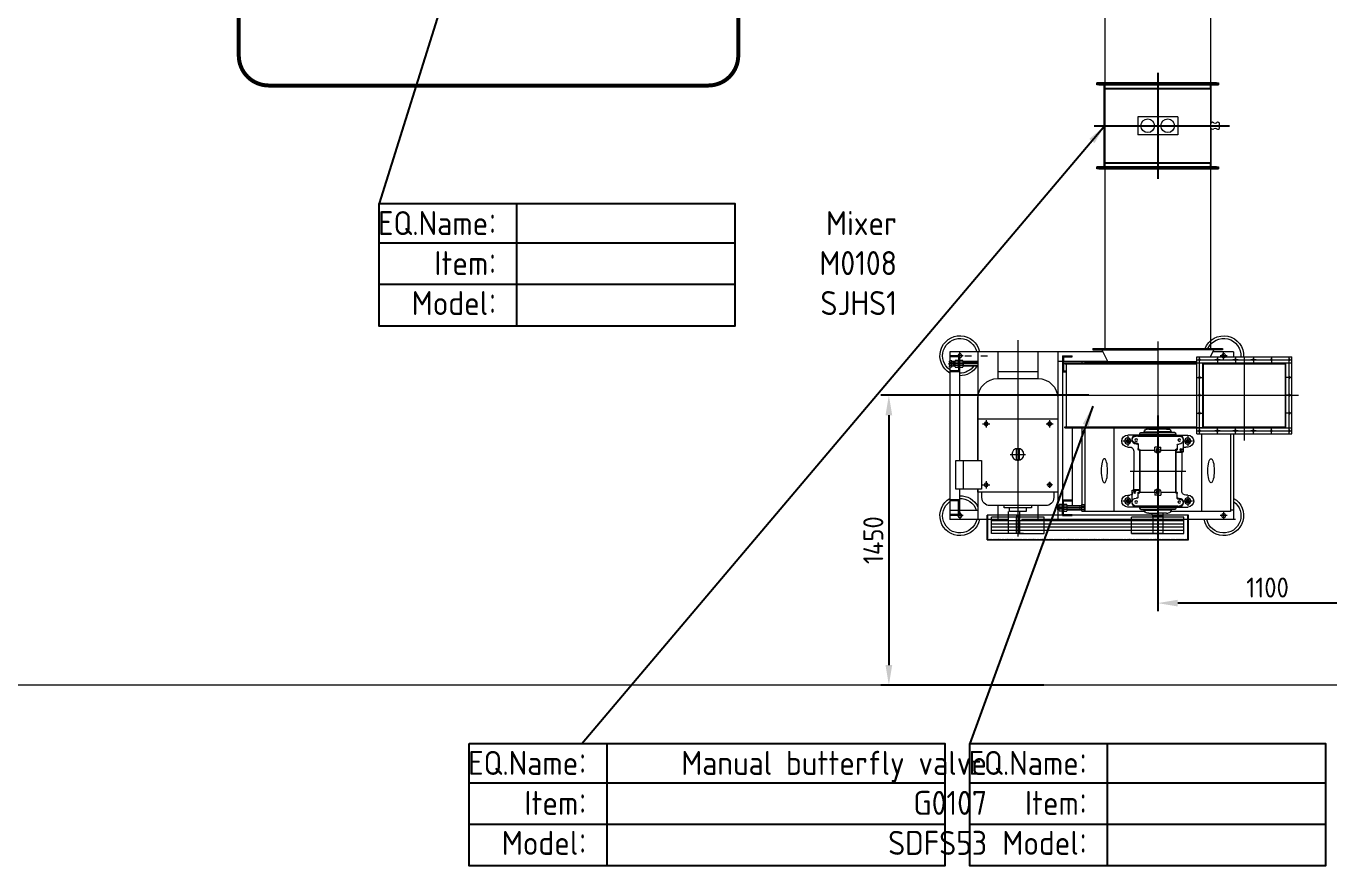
# Model space of a CAD drawing. Extents: x -681219 to -550379, y -242630 to -158199.
# Drawn here: x -569733 to -563211, y -227822 to -223619 of the extents above; entities that cross this region are included whole.
import ezdxf
from ezdxf.lldxf.tags import DXFTag

# ---------------------------------------------------------------- set-up
doc = ezdxf.new("R2010")
doc.units = 0
doc.header["$LTSCALE"] = 1000
doc.linetypes.add('DASHED2', pattern=[9.525, 6.35, -3.175])
doc.layers.get('0').update_dxf_attribs({"linetype": 'CONTINUOUS'})
doc.layers.get('Defpoints').update_dxf_attribs({"linetype": 'CONTINUOUS'})
for name, color, linetype, lineweight in [('AP', 142, 'CONTINUOUS', 0), ('DIM', 7, 'CONTINUOUS', 18), ('famsun', 7, 'CONTINUOUS', 0), ('PL', 40, 'CONTINUOUS', 0), ('轴网_轴线', 1, 'CENTER2', 0)]:
    doc.layers.add(name, color=color, linetype=linetype, lineweight=lineweight)
for name, color, linetype in [('center', 253, 'CENTER2'), ('interface', 251, 'DASHED2'), ('NEW1', 2, 'CONTINUOUS'), ('TEXT', 7, 'CONTINUOUS')]:
    doc.layers.add(name, color=color, linetype=linetype)
doc.styles.add('ISOCP', font='isocp.shx', dxfattribs={"bigfont": 'gbcbig.shx'})
tags = doc.linetypes.add('CENTER2', pattern=[28.575, 19.05, -3.175, 3.175, -3.175]).pattern_tags.tags
tags[10:11] = [DXFTag(74, 4), DXFTag(75, 0), DXFTag(340, '0'), DXFTag(46, 0.0), DXFTag(50, 0.0), DXFTag(44, 0.0), DXFTag(45, 0.0)]
tags[8:9] = [DXFTag(74, 4), DXFTag(75, 0), DXFTag(340, '0'), DXFTag(46, 0.0), DXFTag(50, 0.0), DXFTag(44, 0.0), DXFTag(45, 0.0)]
tags[6:7] = [DXFTag(74, 4), DXFTag(75, 0), DXFTag(340, '0'), DXFTag(46, 0.0), DXFTag(50, 0.0), DXFTag(44, 0.0), DXFTag(45, 0.0)]
tags[4:5] = [DXFTag(74, 4), DXFTag(75, 0), DXFTag(340, '0'), DXFTag(46, 0.0), DXFTag(50, 0.0), DXFTag(44, 0.0), DXFTag(45, 0.0)]
doc.dimstyles.new('STD2', dxfattribs={"dimscale": 40, "dimtxt": 2.5, "dimasz": 2.5, "dimexe": 1, "dimexo": 0.7, "dimgap": 0.7, "dimtad": 1, "dimdec": 0, "dimdsep": 46, "dimtxsty": 'ISOCP', "dimcen": 2.5, "dimadec": 1, "dimazin": 2, "dimtfac": 1, "dimtdec": 0, "dimtmove": 0, "dimatfit": 3, "dimfxl": 0, "dimarcsym": 0})

# ---------------------------------------------------------------- blocks, each defined once
blk = doc.blocks.new('轴网8FA15DC97FB90233')
at = {"layer": '轴网_轴线'}
blk.add_line((-1200, 0), (44200, 0), dxfattribs=at)
blk = doc.blocks.new('5-48-6.3C-37KW-V')
at = {"color": 8, "linetype": 'CENTER2'}
for p, q in [((0, 268.9), (0, -692.3)), ((700, 275.8), (700, -706.4)), ((-195.8, 178), (-671.8, 178)), ((-658.8, -192.5), (-658.8, 192.5)), ((-433.8, -226.1), (-433.8, 192.5)), ((-208.8, -192.5), (-208.8, 192.5)), ((481.8, 0), (-704, 0)), ((0, -30.1), (0, -709.8)), ((-195.8, -178), (-671.8, -178)), ((137.6, -379.3), (-140.8, -379.3)), ((831.1, -642.9), (-131.1, -642.9)), ((831.1, -659), (-131.1, -659)), ((831.1, -675.2), (-131.1, -675.2))]:
    blk.add_line(p, q, dxfattribs=at)
for p, q in [((-380, 217.5), (-380, 192.5)), ((-380, 217.5), (-275.1, 217.5)), ((-347, 197.5), (-313, 197.5)), ((-330, 180.5), (-330, 214.5)), ((-325, 233.5), (-325, 227.5)), ((325, 233.5), (-325, 233.5)), ((-325, 227.5), (0, 227.5)), ((-280.3, 227.5), (-262.2, 192.5)), ((325, 227.5), (0, 227.5)), ((280.3, 227.5), (249.3, 167.5)), ((275.1, 217.5), (1040, 217.5)), ((325, 233.5), (325, 227.5)), ((477, 197.5), (429, 197.5)), ((429, 192.5), (429, 197.5)), ((477, 197.5), (477, 169.5)), ((500, 217.5), (500, -622.5)), ((600, 217.5), (600, 83.7)), ((800, 217.5), (800, 83.7)), ((885.5, 197.5), (852.5, 197.5)), ((900, 217.5), (900, -325.8)), ((965.5, 197.5), (932.5, 197.5)), ((973, 197.5), (1007, 197.5)), ((990, 180.5), (990, 214.5)), ((992, 197.5), (1040, 197.5)), ((992, 197.5), (992, 169.5)), ((1040, 217.5), (1040, 173)), ((-195.8, 192.5), (-671.8, 192.5)), ((-671.8, -192.5), (-671.8, 192.5)), ((-195.8, 162.5), (-671.8, 162.5)), ((-641.8, -162.5), (-641.8, 162.5)), ((-225.8, 157.5), (-641.8, 157.5)), ((-638.8, -157.5), (-638.8, 157.5)), ((-555.3, 178), (-582.3, 178)), ((-568.8, 191.5), (-568.8, 164.5)), ((-568.8, 191.5), (-568.8, 164.5)), ((-492.3, 178), (-465.3, 178)), ((-465.3, 178), (-492.3, 178)), ((-478.8, 191.5), (-478.8, 164.5)), ((-478.8, 191.5), (-478.8, 164.5)), ((-402.3, 178), (-375.3, 178)), ((-375.3, 178), (-402.3, 178)), ((-388.8, 191.5), (-388.8, 164.5)), ((-388.8, 191.5), (-388.8, 164.5)), ((-312.3, 178), (-285.3, 178)), ((-285.3, 178), (-312.3, 178)), ((-298.8, 191.5), (-298.8, 164.5)), ((-298.8, 191.5), (-298.8, 164.5)), ((-228.8, -157.5), (-228.8, 157.5)), ((-225.8, -162.5), (-225.8, 162.5)), ((-195.8, -192.5), (-195.8, 192.5)), ((-195.8, 167.5), (365, 167.5)), ((464.3, 162.5), (-195.8, 162.5)), ((464.3, 157.5), (-195.8, 157.5)), ((365, 162.5), (0, 162.5)), ((250.3, 169.5), (500, 169.5)), ((332, 169.5), (332, 167.5)), ((365, 167.5), (365, 162.5)), ((365, 167.5), (365, 162.5)), ((380, 169.5), (380, 162.5)), ((477, 192.5), (429, 192.5)), ((457.3, -157.5), (457.3, 157.5)), ((464.3, 157.5), (464.3, 162.5)), ((472, 192.5), (472, 122.5)), ((477, 169.5), (477, -584.5)), ((900, 169.5), (974, 169.5)), ((974, 166.5), (900, 166.5)), ((974, 164.5), (900, 164.5)), ((900, 157.5), (1046.7, 157.5)), ((974, 148.5), (900, 148.5)), ((974, 146.5), (900, 146.5)), ((974, 145.1), (974, 169.9)), ((974, 157.5), (992, 157.5)), ((975.4, 174), (990.6, 174)), ((975.4, 165.7), (990.6, 165.7)), ((975.4, 149.3), (990.6, 149.3)), ((990.6, 141), (975.4, 141)), ((992, 192.5), (1040, 192.5)), ((992, 169.9), (992, 145.1)), ((992, 169.5), (992, -325.8)), ((992, 169.5), (997.3, 169.5)), ((997, 192.5), (997, 122.5)), ((997, 145.1), (997, 169.9)), ((998.3, 174), (1013.6, 174)), ((998.3, 165.7), (1013.6, 165.7)), ((998.3, 149.3), (1013.6, 149.3)), ((1013.6, 141), (998.3, 141)), ((1015, 169.9), (1015, 145.1)), ((1015, 169.5), (1030, 169.5)), ((1030, 166.5), (1015, 166.5)), ((1022.5, 164.5), (1015, 164.5)), ((1015, 157.5), (1015, 157.5)), ((1022.5, 148.5), (1015, 148.5)), ((1030, 146.5), (1015, 146.5)), ((1022.5, 146.5), (1022.5, 166.5)), ((1028, 146.5), (1030, 144.1)), ((1030, 173), (1040.6, 173)), ((1030, 140), (1030, 173)), ((1030, 164.7), (1040.6, 164.7)), ((1030, 156.5), (1030, 156.5)), ((1030, 148.3), (1040.6, 148.3)), ((1030, 140), (1040.6, 140)), ((1040, 140), (1040, -622.5)), ((1042.5, 168.9), (1042.5, 156.5)), ((1042.5, 156.5), (1042.5, 144.1)), ((-672.3, 89), (-645.3, 89)), ((-658.8, 75.5), (-658.8, 102.5)), ((-195.3, 89), (-222.3, 89)), ((-208.8, 75.5), (-208.8, 102.5)), ((477, 122.5), (457.3, 122.5)), ((477, 117.5), (457.3, 117.5)), ((600, 117.5), (800, 117.5)), ((800, 83.7), (600, 83.7)), ((992, 122.5), (1040, 122.5)), ((992, 117.5), (1040, 117.5)), ((-672.3, 0), (-645.3, 0)), ((-658.8, -13.5), (-658.8, 13.5)), ((-195.3, 0), (-222.3, 0)), ((-208.8, -13.5), (-208.8, 13.5)), ((900, -325.8), (900, -16.3)), ((-672.3, -89), (-645.3, -89)), ((-658.8, -102.5), (-658.8, -75.5)), ((-195.3, -89), (-222.3, -89)), ((-208.8, -102.5), (-208.8, -75.5)), ((500, -119), (900, -119)), ((541, -125.4), (541, -161.2)), ((859, -125.4), (859, -161.2)), ((859, -128.6), (859, -157.6)), ((464.3, -162.5), (-671.8, -162.5)), ((-195.8, -192.5), (-671.8, -192.5)), ((-225.8, -157.5), (-641.8, -157.5)), ((-555.3, -178), (-582.3, -178)), ((-568.8, -191.5), (-568.8, -164.5)), ((-568.8, -191.5), (-568.8, -164.5)), ((-465.3, -178), (-492.3, -178)), ((-492.3, -178), (-465.3, -178)), ((-478.8, -191.5), (-478.8, -164.5)), ((-478.8, -191.5), (-478.8, -164.5)), ((-375.3, -178), (-402.3, -178)), ((-402.3, -178), (-375.3, -178)), ((-388.8, -191.5), (-388.8, -164.5)), ((-388.8, -191.5), (-388.8, -164.5)), ((-380, -192.5), (-380, -622.5)), ((-375, -162.5), (375, -162.5)), ((-365, -192.5), (-365, -582.5)), ((-285.3, -178), (-312.3, -178)), ((-312.3, -178), (-285.3, -178)), ((-298.8, -191.5), (-298.8, -164.5)), ((-298.8, -191.5), (-298.8, -164.5)), ((-220, -192.5), (-220, -582.5)), ((464.3, -157.5), (-195.8, -157.5)), ((-90, -196.3), (-90, -191.3)), ((-85, -186.3), (0, -186.3)), ((-67, -186.3), (-67, -183.3)), ((-67, -183.3), (-67, -183.3)), ((-67, -183.3), (0, -183.3)), ((-44.6, -169.3), (-53, -169.3)), ((-44.6, -169.3), (0, -169.3)), ((-27.5, -169.3), (-27.5, -162.5)), ((44.6, -169.3), (0, -169.3)), ((67, -183.3), (0, -183.3)), ((85, -186.3), (0, -186.3)), ((27.5, -169.3), (27.5, -162.5)), ((44.6, -169.3), (53, -169.3)), ((67, -186.3), (67, -183.3)), ((67, -183.3), (67, -183.3)), ((90, -196.3), (90, -191.3)), ((220, -162.5), (220, -582.5)), ((365, -162.5), (365, -582.5)), ((380, -162.5), (380, -547)), ((429, -162.5), (429, -553.5)), ((464.3, -162.5), (464.3, -157.5)), ((558.9, -143.3), (523.1, -143.3)), ((528.5, -143.3), (553.5, -143.3)), ((541, -155.8), (541, -130.8)), ((541, -143.3), (541, -143.3)), ((541, -143.3), (541, -143.3)), ((876.9, -143.3), (841.1, -143.3)), ((859, -155.8), (859, -130.8)), ((-174, -229.3), (-126, -229.3)), ((-92, -199.3), (-150, -199.3)), ((-150, -205.3), (-150, -253.3)), ((-150, -259.3), (-140, -259.3)), ((-128, -219.3), (-128, -281.3)), ((-128, -224.3), (-128, -274.3)), ((-128, -224.3), (-128, -274.3)), ((0, -204.3), (-108, -204.3)), ((-101, -244.3), (-108, -244.3)), ((-90, -201.3), (-100, -204.3)), ((-100, -204.3), (0, -204.3)), ((-98, -247.3), (-98, -271.3)), ((-92, -196.3), (-92, -199.3)), ((0, -196.3), (-92, -196.3)), ((-92, -196.3), (0, -196.3)), ((0, -196.3), (-92, -196.3)), ((-84.5, -196.3), (-90, -201.3)), ((-90, -196.3), (0, -196.3)), ((0, -196.3), (-84.5, -196.3)), ((-15, -274.3), (-15, -259.3)), ((0, -259.3), (-15, -259.3)), ((90, -196.3), (0, -196.3)), ((0, -196.3), (84.5, -196.3)), ((0, -196.3), (92, -196.3)), ((92, -196.3), (0, -196.3)), ((0, -196.3), (92, -196.3)), ((100, -204.3), (0, -204.3)), ((0, -204.3), (108, -204.3)), ((0, -259.3), (15, -259.3)), ((15, -274.3), (15, -259.3)), ((84.5, -196.3), (90, -201.3)), ((90, -201.3), (100, -204.3)), ((92, -196.3), (92, -199.3)), ((92, -199.3), (150, -199.3)), ((98, -242.3), (98, -266.3)), ((98, -247.3), (98, -271.3)), ((108, -239.3), (101, -239.3)), ((101, -244.3), (108, -244.3)), ((126, -229.3), (174, -229.3)), ((150, -259.3), (140, -259.3)), ((150, -205.3), (150, -253.3)), ((-128, -274.3), (-128, -262.3)), ((-125, -284.3), (-90, -284.3)), ((-120, -284.3), (-120, -379.3)), ((-116, -286.3), (-90, -286.3)), ((-95, -269.3), (-93, -269.3)), ((-93, -274.3), (-95, -274.3)), ((-15, -274.3), (-93, -274.3)), ((-90, -272.3), (-90, -379.3)), ((-90, -379.3), (-90, -277.3)), ((93, -274.3), (15, -274.3)), ((90, -272.3), (90, -379.3)), ((90, -379.3), (90, -277.3)), ((95, -269.3), (93, -269.3)), ((93, -274.3), (95, -274.3)), ((120, -279.3), (120, -284.3)), ((120, -284.3), (120, -379.3)), ((738.5, -295.8), (661.5, -295.8)), ((692.5, -318.3), (692.5, -273.3)), ((707.5, -318.3), (707.5, -273.3)), ((881.7, -325.8), (881.7, -469.8)), ((1010, -325.8), (881.7, -325.8)), ((972.7, -469.8), (972.7, -325.8)), ((1010, -469.8), (1010, -325.8)), ((-120, -474.3), (-120, -379.3)), ((-90, -379.3), (-90, -481.3)), ((-90, -486.3), (-90, -379.3)), ((90, -379.3), (90, -481.3)), ((90, -486.3), (90, -379.3)), ((120, -474.3), (120, -379.3)), ((527.3, -448.3), (555.5, -448.3)), ((541, -433.6), (541, -462.6)), ((876.9, -448.3), (841.1, -448.3)), ((859, -430.4), (859, -466.2)), ((-150, -499.3), (-140, -499.3)), ((-150, -505.3), (-150, -553.3)), ((-120, -479.3), (-120, -474.3)), ((-101, -514.3), (-108, -514.3)), ((-108, -519.3), (-101, -519.3)), ((-98, -511.3), (-98, -487.3)), ((-98, -516.3), (-98, -492.3)), ((-93, -484.3), (-95, -484.3)), ((-95, -489.3), (-93, -489.3)), ((-15, -484.3), (-93, -484.3)), ((-15, -484.3), (-15, -499.3)), ((0, -499.3), (-15, -499.3)), ((0, -499.3), (15, -499.3)), ((93, -484.3), (15, -484.3)), ((15, -484.3), (15, -499.3)), ((116, -472.3), (90, -472.3)), ((125, -474.3), (90, -474.3)), ((93, -484.3), (95, -484.3)), ((95, -489.3), (93, -489.3)), ((98, -511.3), (98, -487.3)), ((101, -514.3), (108, -514.3)), ((128, -539.3), (128, -477.3)), ((128, -534.3), (128, -484.3)), ((128, -534.3), (128, -484.3)), ((128, -484.3), (128, -496.3)), ((150, -499.3), (140, -499.3)), ((150, -505.3), (150, -553.3)), ((500, -484.8), (900, -484.8)), ((520, -484.8), (520, -512.4)), ((880, -512.4), (880, -484.8)), ((881.7, -469.8), (1010, -469.8)), ((900, -484.8), (900, -469.8)), ((900, -469.8), (900, -622.5)), ((992, -469.8), (992, -584.5)), ((-380, -574.5), (-365, -574.5)), ((-365, -582.5), (-65, -582.5)), ((-330, -585.5), (-330, -619.5)), ((-174, -529.3), (-126, -529.3)), ((-92, -559.3), (-150, -559.3)), ((0, -554.3), (-108, -554.3)), ((-90, -557.3), (-100, -554.3)), ((-100, -554.3), (0, -554.3)), ((-92, -562.3), (-92, -559.3)), ((0, -562.3), (-92, -562.3)), ((-92, -562.3), (0, -562.3)), ((0, -562.3), (-92, -562.3)), ((-84.5, -562.3), (-90, -557.3)), ((-90, -562.3), (-90, -567.3)), ((-90, -562.3), (0, -562.3)), ((-85, -572.3), (0, -572.3)), ((0, -562.3), (-84.5, -562.3)), ((-67, -572.3), (-67, -575.3)), ((-67, -575.3), (-67, -575.3)), ((-67, -575.3), (0, -575.3)), ((0, -554.3), (108, -554.3)), ((100, -554.3), (0, -554.3)), ((90, -562.3), (0, -562.3)), ((0, -562.3), (84.5, -562.3)), ((0, -562.3), (92, -562.3)), ((92, -562.3), (0, -562.3)), ((0, -562.3), (92, -562.3)), ((85, -572.3), (0, -572.3)), ((67, -575.3), (0, -575.3)), ((65, -582.5), (368.9, -582.5)), ((67, -572.3), (67, -575.3)), ((67, -575.3), (67, -575.3)), ((84.5, -562.3), (90, -557.3)), ((90, -557.3), (100, -554.3)), ((90, -562.3), (90, -567.3)), ((92, -562.3), (92, -559.3)), ((92, -559.3), (150, -559.3)), ((126, -529.3), (174, -529.3)), ((362.3, -563.5), (505, -563.5)), ((365, -574.5), (367.5, -574.5)), ((367.5, -551.1), (367.5, -563.5)), ((367.5, -563.5), (367.5, -575.9)), ((380, -547), (369.4, -547)), ((380, -555.3), (369.4, -555.3)), ((380, -571.7), (369.4, -571.7)), ((380, -580), (369.4, -580)), ((380, -580), (380, -547)), ((380, -553.5), (454, -553.5)), ((380, -563.5), (380, -563.5)), ((380, -573.5), (454, -573.5)), ((380, -574.5), (454, -574.5)), ((387.5, -573.5), (387.5, -553.5)), ((387.5, -555.5), (454, -555.5)), ((387.5, -571.5), (454, -571.5)), ((477, -522.5), (429, -522.5)), ((477, -527.5), (429, -527.5)), ((429, -573.5), (429, -574.5)), ((454, -575.9), (454, -551.1)), ((454, -563.5), (472, -563.5)), ((455.3, -547), (470.6, -547)), ((455.3, -555.3), (470.6, -555.3)), ((455.3, -571.7), (470.6, -571.7)), ((470.6, -580), (455.3, -580)), ((472, -597.5), (472, -527.5)), ((472, -551.1), (472, -575.9)), ((477, -574.9), (477, -550.1)), ((477, -602.5), (477, -574.5)), ((478.3, -546), (493.6, -546)), ((478.3, -554.3), (493.6, -554.3)), ((478.3, -570.7), (493.6, -570.7)), ((493.6, -579), (478.3, -579)), ((495, -550.1), (495, -574.9)), ((495, -553.5), (500, -553.5)), ((495, -555.5), (500, -555.5)), ((495, -562.5), (495, -562.5)), ((495, -571.5), (500, -571.5)), ((495, -573.5), (500, -573.5)), ((495, -574.5), (500, -574.5)), ((500, -573.5), (500, -553.5)), ((560, -552.4), (840, -552.4)), ((600, -552.4), (600, -622.5)), ((631.2, -552.4), (631.2, -563.9)), ((631.2, -563.9), (768.8, -563.9)), ((658.8, -563.9), (658.8, -581.3)), ((658.8, -581.3), (741.2, -581.3)), ((692.5, -581.3), (692.5, -691.3)), ((741.2, -581.3), (741.2, -563.9)), ((747.5, -691.3), (747.5, -581.3)), ((768.8, -563.9), (768.8, -552.4)), ((800, -552.4), (800, -622.5)), ((1040, -574.5), (900, -574.5)), ((990, -585.5), (990, -619.5)), ((992, -522.5), (1040, -522.5)), ((992, -527.5), (1040, -527.5)), ((992, -602.5), (992, -574.5)), ((997, -597.5), (997, -527.5)), ((-390, -622.5), (682.5, -622.5)), ((-347, -602.5), (-313, -602.5)), ((-154.1, -724.3), (-154.1, -600.3)), ((-154.1, -600.3), (854.1, -600.3)), ((-154.1, -603.7), (-151.1, -600.7)), ((-154.1, -608.2), (-151.1, -605.2)), ((-154.1, -612.6), (-151.1, -609.6)), ((-154.1, -617.1), (-151.1, -614.1)), ((-154.1, -621.6), (-151.1, -618.6)), ((-154.1, -626.1), (-151.1, -623.1)), ((-154.1, -630.6), (-151.1, -627.6)), ((-154.1, -635.1), (-151.1, -632.1)), ((-154.1, -639.6), (-151.1, -636.6)), ((-154.1, -644.1), (-151.1, -641.1)), ((-154.1, -648.6), (-151.1, -645.6)), ((-154.1, -653.1), (-151.1, -650.1)), ((-151.1, -724.3), (-151.1, -600.3)), ((-131.1, -610.6), (131.1, -610.6)), ((-131.1, -691.3), (-131.1, -610.6)), ((831.1, -626.7), (-131.1, -626.7)), ((-44.6, -589.3), (-53, -589.3)), ((-44.6, -589.3), (0, -589.3)), ((-27.5, -601.3), (-27.5, -589.3)), ((-27.5, -601.3), (0, -601.3)), ((-25, -601.3), (-25, -689.3)), ((0, -601.3), (-25, -601.3)), ((44.6, -589.3), (0, -589.3)), ((27.5, -601.3), (0, -601.3)), ((0, -601.3), (25, -601.3)), ((25, -601.3), (25, -689.3)), ((27.5, -601.3), (27.5, -589.3)), ((44.6, -589.3), (53, -589.3)), ((131.1, -691.3), (131.1, -610.6)), ((477, -597.5), (429, -597.5)), ((429, -597.5), (429, -602.5)), ((477, -602.5), (429, -602.5)), ((568.9, -610.6), (831.1, -610.6)), ((568.9, -610.6), (831.1, -610.6)), ((568.9, -610.6), (831.1, -610.6)), ((568.9, -610.6), (831.1, -610.6)), ((568.9, -691.3), (568.9, -610.6)), ((692, -607.3), (708, -607.3)), ((692, -691.3), (692, -607.3)), ((708, -607.3), (708, -691.3)), ((747.5, -622.5), (1040, -622.5)), ((831.1, -691.3), (831.1, -610.6)), ((851.1, -602.1), (852.9, -600.3)), ((851.1, -724.3), (851.1, -600.3)), ((851.1, -606.6), (854.1, -603.6)), ((851.1, -611.1), (854.1, -608.1)), ((851.1, -615.6), (854.1, -612.6)), ((851.1, -620.1), (854.1, -617.1)), ((851.1, -624.6), (854.1, -621.6)), ((851.1, -629.1), (854.1, -626.1)), ((851.1, -633.6), (854.1, -630.6)), ((851.1, -638), (854.1, -635)), ((851.1, -642.5), (854.1, -639.5)), ((851.1, -647), (854.1, -644)), ((851.1, -651.5), (854.1, -648.5)), ((854.1, -724.3), (854.1, -600.3)), ((973, -602.5), (1007, -602.5)), ((992, -597.5), (1040, -597.5)), ((992, -602.5), (1040, -602.5)), ((-154.1, -657.5), (-151.1, -654.5)), ((-154.1, -662), (-151.1, -659)), ((-154.1, -666.5), (-151.1, -663.5)), ((-154.1, -671), (-151.1, -668)), ((-154.1, -675.5), (-151.1, -672.5)), ((-154.1, -680), (-151.1, -677)), ((-154.1, -684.5), (-151.1, -681.5)), ((-154.1, -689), (-151.1, -686)), ((-154.1, -693.5), (-151.1, -690.5)), ((-154.1, -698), (-151.1, -695)), ((-154.1, -702.4), (-151.1, -699.4)), ((-154.1, -706.9), (-151.1, -703.9)), ((-154.1, -711.4), (-151.1, -708.4)), ((-154.1, -715.9), (-151.1, -712.9)), ((131.1, -691.3), (-131.1, -691.3)), ((-23, -691.3), (-25, -689.3)), ((25, -689.3), (-25, -689.3)), ((0, -691.3), (-23, -691.3)), ((0, -691.3), (23, -691.3)), ((0, -691.3), (131.1, -691.3)), ((23, -691.3), (25, -689.3)), ((700, -691.3), (568.9, -691.3)), ((672.5, -691.3), (727.5, -691.3)), ((700, -691.3), (831.1, -691.3)), ((851.1, -656), (854.1, -653)), ((851.1, -660.5), (854.1, -657.5)), ((851.1, -665), (854.1, -662)), ((851.1, -669.5), (854.1, -666.5)), ((851.1, -674), (854.1, -671)), ((851.1, -678.5), (854.1, -675.5)), ((851.1, -682.9), (854.1, -679.9)), ((851.1, -687.4), (854.1, -684.4)), ((851.1, -691.9), (854.1, -688.9)), ((851.1, -696.4), (854.1, -693.4)), ((851.1, -700.9), (854.1, -697.9)), ((851.1, -705.4), (854.1, -702.4)), ((851.1, -709.9), (854.1, -706.9)), ((851.1, -714.4), (854.1, -711.4)), ((851.1, -718.9), (854.1, -715.9)), ((-154.1, -720.4), (-151.1, -717.4)), ((854.1, -724.3), (-154.1, -724.3)), ((-153.5, -724.3), (-151.1, -721.9)), ((851.1, -721.3), (-151.1, -721.3)), ((-151.1, -723.8), (-148.6, -721.3)), ((-147.1, -724.3), (-144.1, -721.3)), ((-142.6, -724.3), (-139.6, -721.3)), ((-138.1, -724.3), (-135.1, -721.3)), ((-133.6, -724.3), (-130.6, -721.3)), ((-129.1, -724.3), (-126.1, -721.3)), ((-124.6, -724.3), (-121.6, -721.3)), ((-120.1, -724.3), (-117.1, -721.3)), ((-115.6, -724.3), (-112.6, -721.3)), ((-111.1, -724.3), (-108.1, -721.3)), ((-106.7, -724.3), (-103.7, -721.3)), ((-102.2, -724.3), (-99.2, -721.3)), ((-97.7, -724.3), (-94.7, -721.3)), ((-93.2, -724.3), (-90.2, -721.3)), ((-88.7, -724.3), (-85.7, -721.3)), ((-84.2, -724.3), (-81.2, -721.3)), ((-79.7, -724.3), (-76.7, -721.3)), ((-75.2, -724.3), (-72.2, -721.3)), ((-70.7, -724.3), (-67.7, -721.3)), ((-66.2, -724.3), (-63.2, -721.3)), ((-61.8, -724.3), (-58.8, -721.3)), ((-57.3, -724.3), (-54.3, -721.3)), ((-52.8, -724.3), (-49.8, -721.3)), ((-48.3, -724.3), (-45.3, -721.3)), ((-43.8, -724.3), (-40.8, -721.3)), ((-39.3, -724.3), (-36.3, -721.3)), ((-34.8, -724.3), (-31.8, -721.3)), ((-30.3, -724.3), (-27.3, -721.3)), ((-25.8, -724.3), (-22.8, -721.3)), ((-21.3, -724.3), (-18.3, -721.3)), ((-16.9, -724.3), (-13.9, -721.3)), ((-12.4, -724.3), (-9.4, -721.3)), ((-7.9, -724.3), (-4.9, -721.3)), ((-3.4, -724.3), (-0.4, -721.3)), ((1.1, -724.3), (4.1, -721.3)), ((5.6, -724.3), (8.6, -721.3)), ((10.1, -724.3), (13.1, -721.3)), ((14.6, -724.3), (17.6, -721.3)), ((19.1, -724.3), (22.1, -721.3)), ((23.6, -724.3), (26.6, -721.3)), ((28, -724.3), (31, -721.3)), ((32.5, -724.3), (35.5, -721.3)), ((37, -724.3), (40, -721.3)), ((41.5, -724.3), (44.5, -721.3)), ((46, -724.3), (49, -721.3)), ((50.5, -724.3), (53.5, -721.3)), ((55, -724.3), (58, -721.3)), ((59.5, -724.3), (62.5, -721.3)), ((64, -724.3), (67, -721.3)), ((68.5, -724.3), (71.5, -721.3)), ((73, -724.3), (76, -721.3)), ((77.4, -724.3), (80.4, -721.3)), ((81.9, -724.3), (84.9, -721.3)), ((86.4, -724.3), (89.4, -721.3)), ((90.9, -724.3), (93.9, -721.3)), ((95.4, -724.3), (98.4, -721.3)), ((99.9, -724.3), (102.9, -721.3)), ((104.4, -724.3), (107.4, -721.3)), ((108.9, -724.3), (111.9, -721.3)), ((113.4, -724.3), (116.4, -721.3)), ((117.9, -724.3), (120.9, -721.3)), ((122.3, -724.3), (125.3, -721.3)), ((126.8, -724.3), (129.8, -721.3)), ((131.3, -724.3), (134.3, -721.3)), ((135.8, -724.3), (138.8, -721.3)), ((140.3, -724.3), (143.3, -721.3)), ((144.8, -724.3), (147.8, -721.3)), ((149.3, -724.3), (152.3, -721.3)), ((153.8, -724.3), (156.8, -721.3)), ((158.3, -724.3), (161.3, -721.3)), ((162.8, -724.3), (165.8, -721.3)), ((167.2, -724.3), (170.2, -721.3)), ((171.7, -724.3), (174.7, -721.3)), ((176.2, -724.3), (179.2, -721.3)), ((180.7, -724.3), (183.7, -721.3)), ((185.2, -724.3), (188.2, -721.3)), ((189.7, -724.3), (192.7, -721.3)), ((194.2, -724.3), (197.2, -721.3)), ((198.7, -724.3), (201.7, -721.3)), ((203.2, -724.3), (206.2, -721.3)), ((207.7, -724.3), (210.7, -721.3)), ((212.1, -724.3), (215.1, -721.3)), ((216.6, -724.3), (219.6, -721.3)), ((221.1, -724.3), (224.1, -721.3)), ((225.6, -724.3), (228.6, -721.3)), ((230.1, -724.3), (233.1, -721.3)), ((234.6, -724.3), (237.6, -721.3)), ((239.1, -724.3), (242.1, -721.3)), ((243.6, -724.3), (246.6, -721.3)), ((248.1, -724.3), (251.1, -721.3)), ((252.6, -724.3), (255.6, -721.3)), ((257, -724.3), (260, -721.3)), ((261.5, -724.3), (264.5, -721.3)), ((266, -724.3), (269, -721.3)), ((270.5, -724.3), (273.5, -721.3)), ((275, -724.3), (278, -721.3)), ((279.5, -724.3), (282.5, -721.3)), ((284, -724.3), (287, -721.3)), ((288.5, -724.3), (291.5, -721.3)), ((293, -724.3), (296, -721.3)), ((297.5, -724.3), (300.5, -721.3)), ((301.9, -724.3), (304.9, -721.3)), ((306.4, -724.3), (309.4, -721.3)), ((310.9, -724.3), (313.9, -721.3)), ((315.4, -724.3), (318.4, -721.3)), ((319.9, -724.3), (322.9, -721.3)), ((324.4, -724.3), (327.4, -721.3)), ((328.9, -724.3), (331.9, -721.3)), ((333.4, -724.3), (336.4, -721.3)), ((337.9, -724.3), (340.9, -721.3)), ((342.4, -724.3), (345.4, -721.3)), ((346.8, -724.3), (349.8, -721.3)), ((351.3, -724.3), (354.3, -721.3)), ((355.8, -724.3), (358.8, -721.3)), ((360.3, -724.3), (363.3, -721.3)), ((364.8, -724.3), (367.8, -721.3)), ((369.3, -724.3), (372.3, -721.3)), ((373.8, -724.3), (376.8, -721.3)), ((378.3, -724.3), (381.3, -721.3)), ((382.8, -724.3), (385.8, -721.3)), ((387.3, -724.3), (390.3, -721.3)), ((391.8, -724.3), (394.8, -721.3)), ((396.2, -724.3), (399.2, -721.3)), ((400.7, -724.3), (403.7, -721.3)), ((405.2, -724.3), (408.2, -721.3)), ((409.7, -724.3), (412.7, -721.3)), ((414.2, -724.3), (417.2, -721.3)), ((418.7, -724.3), (421.7, -721.3)), ((423.2, -724.3), (426.2, -721.3)), ((427.7, -724.3), (430.7, -721.3)), ((432.2, -724.3), (435.2, -721.3)), ((436.7, -724.3), (439.7, -721.3)), ((441.1, -724.3), (444.1, -721.3)), ((445.6, -724.3), (448.6, -721.3)), ((450.1, -724.3), (453.1, -721.3)), ((454.6, -724.3), (457.6, -721.3)), ((459.1, -724.3), (462.1, -721.3)), ((463.6, -724.3), (466.6, -721.3)), ((468.1, -724.3), (471.1, -721.3)), ((472.6, -724.3), (475.6, -721.3)), ((477.1, -724.3), (480.1, -721.3)), ((481.6, -724.3), (484.6, -721.3)), ((486, -724.3), (489, -721.3)), ((490.5, -724.3), (493.5, -721.3)), ((495, -724.3), (498, -721.3)), ((499.5, -724.3), (502.5, -721.3)), ((504, -724.3), (507, -721.3)), ((508.5, -724.3), (511.5, -721.3)), ((513, -724.3), (516, -721.3)), ((517.5, -724.3), (520.5, -721.3)), ((522, -724.3), (525, -721.3)), ((526.5, -724.3), (529.5, -721.3)), ((530.9, -724.3), (533.9, -721.3)), ((535.4, -724.3), (538.4, -721.3)), ((539.9, -724.3), (542.9, -721.3)), ((544.4, -724.3), (547.4, -721.3)), ((548.9, -724.3), (551.9, -721.3)), ((553.4, -724.3), (556.4, -721.3)), ((557.9, -724.3), (560.9, -721.3)), ((562.4, -724.3), (565.4, -721.3)), ((566.9, -724.3), (569.9, -721.3)), ((571.4, -724.3), (574.4, -721.3)), ((575.8, -724.3), (578.8, -721.3)), ((580.3, -724.3), (583.3, -721.3)), ((584.8, -724.3), (587.8, -721.3)), ((589.3, -724.3), (592.3, -721.3)), ((593.8, -724.3), (596.8, -721.3)), ((598.3, -724.3), (601.3, -721.3)), ((602.8, -724.3), (605.8, -721.3)), ((607.3, -724.3), (610.3, -721.3)), ((611.8, -724.3), (614.8, -721.3)), ((616.3, -724.3), (619.3, -721.3)), ((620.7, -724.3), (623.7, -721.3)), ((625.2, -724.3), (628.2, -721.3)), ((629.7, -724.3), (632.7, -721.3)), ((634.2, -724.3), (637.2, -721.3)), ((638.7, -724.3), (641.7, -721.3)), ((643.2, -724.3), (646.2, -721.3)), ((647.7, -724.3), (650.7, -721.3)), ((652.2, -724.3), (655.2, -721.3)), ((656.7, -724.3), (659.7, -721.3)), ((661.2, -724.3), (664.2, -721.3)), ((665.6, -724.3), (668.6, -721.3)), ((670.1, -724.3), (673.1, -721.3)), ((674.6, -724.3), (677.6, -721.3)), ((679.1, -724.3), (682.1, -721.3)), ((683.6, -724.3), (686.6, -721.3)), ((688.1, -724.3), (691.1, -721.3)), ((692.6, -724.3), (695.6, -721.3)), ((697.1, -724.3), (700.1, -721.3)), ((701.6, -724.3), (704.6, -721.3)), ((706.1, -724.3), (709.1, -721.3)), ((710.5, -724.3), (713.5, -721.3)), ((715, -724.3), (718, -721.3)), ((719.5, -724.3), (722.5, -721.3)), ((724, -724.3), (727, -721.3)), ((728.5, -724.3), (731.5, -721.3)), ((733, -724.3), (736, -721.3)), ((737.5, -724.3), (740.5, -721.3)), ((742, -724.3), (745, -721.3)), ((746.5, -724.3), (749.5, -721.3)), ((751, -724.3), (754, -721.3)), ((755.5, -724.3), (758.5, -721.3)), ((759.9, -724.3), (762.9, -721.3)), ((764.4, -724.3), (767.4, -721.3)), ((768.9, -724.3), (771.9, -721.3)), ((773.4, -724.3), (776.4, -721.3)), ((777.9, -724.3), (780.9, -721.3)), ((782.4, -724.3), (785.4, -721.3)), ((786.9, -724.3), (789.9, -721.3)), ((791.4, -724.3), (794.4, -721.3)), ((795.9, -724.3), (798.9, -721.3)), ((800.4, -724.3), (803.4, -721.3)), ((804.8, -724.3), (807.8, -721.3)), ((809.3, -724.3), (812.3, -721.3)), ((813.8, -724.3), (816.8, -721.3)), ((818.3, -724.3), (821.3, -721.3)), ((822.8, -724.3), (825.8, -721.3)), ((827.3, -724.3), (830.3, -721.3)), ((831.8, -724.3), (834.8, -721.3)), ((836.3, -724.3), (839.3, -721.3)), ((840.8, -724.3), (843.8, -721.3)), ((845.3, -724.3), (848.3, -721.3)), ((849.7, -724.3), (851.1, -722.9)), ((851.1, -723.4), (854.1, -720.4))]:
    blk.add_line(p, q)
for points in [[(992, 157.5), (992, 157.5)], [(472, -563.5), (472, -563.5)]]:
    blk.add_lwpolyline(points)
for centre, radius in [((-330, 197.5), 10), ((990, 197.5), 10), ((-658.8, 178), 4.5), ((-568.8, 178), 4.5), ((-568.8, 178), 4.5), ((-478.8, 178), 4.5), ((-478.8, 178), 4.5), ((-388.8, 178), 4.5), ((-388.8, 178), 4.5), ((-298.8, 178), 4.5), ((-298.8, 178), 4.5), ((-208.8, 178), 4.5), ((-658.8, 89), 4.5), ((-208.8, 89), 4.5), ((-658.8, 0), 4.5), ((-208.8, 0), 4.5), ((-658.8, -89), 4.5), ((-208.8, -89), 4.5), ((-658.8, -178), 4.5), ((-568.8, -178), 4.5), ((-568.8, -178), 4.5), ((-478.8, -178), 4.5), ((-478.8, -178), 4.5), ((-388.8, -178), 4.5), ((-388.8, -178), 4.5), ((-298.8, -178), 4.5), ((-298.8, -178), 4.5), ((-208.8, -178), 4.5), ((541, -143.3), 9.5), ((859, -143.3), 9.5), ((-150, -229.3), 15), ((-150, -229.3), 7.5), ((-108, -224.3), 6.5), ((108, -224.3), 6.5), ((150, -229.3), 15), ((150, -229.3), 7.5), ((-116, -274.3), 6), ((-116, -274.3), 3), ((0, -274.3), 8.5), ((700, -295.8), 30), ((541, -448.3), 9.5), ((859, -448.3), 9.5), ((-150, -529.3), 15), ((0, -484.3), 8.5), ((116, -484.3), 6), ((116, -484.3), 3), ((150, -529.3), 15), ((-150, -529.3), 7.5), ((-108, -534.3), 6.5), ((108, -534.3), 6.5), ((150, -529.3), 7.5), ((-330, -602.5), 10), ((990, -602.5), 10)]:
    blk.add_circle(centre, radius)
for centre, radius, start, end in [((-330, 197.5), 100, 21.1002, 182.86598), ((-330, 197.5), 86.7, 24.54711, 183.30781), ((990, 197.5), 100, 300, 168.46304), ((990, 197.5), 86.7, 305.23994, 166.65578), ((990, 197.5), 100, 210.66383, 271.14599), ((990, 197.5), 86.7, 216.05361, 271.32251), ((981, 169.9), 6.96, 143.70488, 216.29512), ((999.8, 157.5), 25.8, 161.38567, 198.61433), ((981, 145.1), 6.96, 143.70488, 216.29512), ((985, 169.9), 6.96, 323.70488, 36.29512), ((966.2, 157.5), 25.8, 341.38567, 18.61433), ((985, 145.1), 6.96, 323.70488, 36.29512), ((1004, 169.9), 6.96, 143.70488, 216.29512), ((1022.8, 157.5), 25.8, 161.38567, 198.61433), ((1004, 145.1), 6.96, 143.70488, 216.29512), ((1008, 169.9), 6.96, 323.70488, 36.29512), ((989.2, 157.5), 25.8, 341.38567, 18.61433), ((1008, 145.1), 6.96, 323.70488, 36.29512), ((1037, 168.9), 5.46, 311.0466, 48.9534), ((1023.5, 156.5), 19, 334.35389, 25.64611), ((1037, 144.1), 5.46, 311.0466, 48.9534), ((600, -16.3), 100, 90, 180), ((800, -16.3), 100, 0, 90), ((-85, -191.3), 5, 90, 180), ((-53, -183.3), 14, 90, 180), ((53, -183.3), 14, 0, 90), ((85, -191.3), 5, 0, 90), ((-150, -229.3), 30, 90, 270), ((-140, -279.3), 20, 53.1301, 90), ((-108, -219.3), 20, 90, 180), ((-108, -224.3), 20, 90, 270), ((-101, -247.3), 3, 0, 90), ((101, -242.3), 3, 90, 180), ((101, -247.3), 3, 90, 180), ((108, -219.3), 20, 0, 90), ((108, -224.3), 20, 270, 90), ((108, -219.3), 20, 270, 0), ((140, -279.3), 20, 90, 126.8699), ((150, -229.3), 30, 270, 90), ((-116, -274.3), 12, 180, 270), ((-125, -281.3), 3, 180, 270), ((-95, -266.3), 3, 180, 270), ((-95, -271.3), 3, 180, 270), ((-93, -272.3), 3, 0, 90), ((-93, -277.3), 3, 0, 90), ((0, -274.3), 15, 180, 0), ((93, -272.3), 3, 90, 180), ((93, -277.3), 3, 90, 180), ((95, -266.3), 3, 270, 0), ((95, -271.3), 3, 270, 0), ((140, -279.3), 20, 126.8699, 180), ((700, -273.3), 7.5, 0, 180), ((700, -318.3), 7.5, 180, 0), ((700, -318.3), 7.5, 180, 0), ((700, -318.3), 7.5, 180, 0), ((-330, -602.5), 100, 120, 348.46304), ((-150, -529.3), 30, 90, 270), ((-140, -479.3), 20, 270, 306.8699), ((-140, -479.3), 20, 306.8699, 0), ((-108, -534.3), 20, 90, 270), ((-108, -539.3), 20, 90, 180), ((-101, -511.3), 3, 270, 0), ((-101, -516.3), 3, 270, 0), ((-95, -487.3), 3, 90, 180), ((-95, -492.3), 3, 90, 180), ((-93, -481.3), 3, 270, 0), ((-93, -486.3), 3, 270, 0), ((0, -484.3), 15, 0, 180), ((93, -481.3), 3, 180, 270), ((93, -486.3), 3, 180, 270), ((95, -487.3), 3, 0, 90), ((95, -492.3), 3, 0, 90), ((101, -511.3), 3, 180, 270), ((108, -534.3), 20, 270, 90), ((116, -484.3), 12, 0, 90), ((125, -477.3), 3, 0, 90), ((140, -479.3), 20, 233.1301, 270), ((150, -529.3), 30, 270, 90), ((560, -512.4), 40, 180, 270), ((840, -512.4), 40, 270, 0), ((990, -602.5), 100, 191.53696, 60), ((990, -602.5), 100, 88.85401, 154.15807), ((990, -602.5), 86.7, 88.67749, 161.14822), ((-330, -602.5), 86.7, 125.23994, 346.65578), ((-108, -539.3), 20, 180, 270), ((-85, -567.3), 5, 180, 270), ((-53, -575.3), 14, 180, 270), ((53, -575.3), 14, 270, 0), ((85, -567.3), 5, 270, 0), ((108, -539.3), 20, 270, 0), ((373, -551.1), 5.46, 131.0466, 228.9534), ((386.5, -563.5), 19, 154.35389, 205.64611), ((373, -575.9), 5.46, 131.0466, 228.9534), ((460.9, -551.1), 6.96, 143.70488, 216.29512), ((479.8, -563.5), 25.8, 161.38567, 198.61433), ((460.9, -575.9), 6.96, 143.70488, 216.29512), ((465, -551.1), 6.96, 323.70488, 36.29512), ((446.2, -563.5), 25.8, 341.38567, 18.61433), ((465, -575.9), 6.96, 323.70488, 36.29512), ((484, -550.1), 6.96, 143.70488, 216.29512), ((502.8, -562.5), 25.8, 161.38567, 198.61433), ((484, -574.9), 6.96, 143.70488, 216.29512), ((488, -550.1), 6.96, 323.70488, 36.29512), ((469.2, -562.5), 25.8, 341.38567, 18.61433), ((488, -574.9), 6.96, 323.70488, 36.29512), ((990, -602.5), 86.7, 193.34422, 54.76006)]:
    blk.add_arc(centre, radius, start, end)
at = {"extrusion": (0, 0, -1)}
blk.add_ellipse((-266.9, -377.5), major_axis=(0, -60), ratio=0.266651, dxfattribs=at)
blk.add_ellipse((266.9, -377.5), major_axis=(0, -60), ratio=0.266651)
for p in [(831.1, -659), (831.1, -675.2)]:
    blk.add_point(p)
blk = doc.blocks.new('*D175')
at = {"layer": 'Defpoints', "color": 0, "transparency": 16777216}
for p in [(-564068.4, -225539.5), (-562968.7, -226297.2), (-564068.4, -226506.6)]:
    blk.add_point(p, dxfattribs=at)
at = {"layer": 'DIM', "color": 0, "lineweight": -2, "transparency": 16777216}
for p, q in [((-564068.4, -225567.5), (-564068.4, -226546.6)), ((-562968.7, -226325.2), (-562968.7, -226546.6)), ((-563068.7, -226506.6), (-563968.4, -226506.6))]:
    blk.add_line(p, q, dxfattribs=at)
at = {"layer": 'DIM', "color": 0, "transparency": 16777216}
for points in [[(-563968.4, -226490), (-563968.4, -226523.3), (-564068.4, -226506.6)], [(-563068.7, -226490), (-563068.7, -226523.3), (-562968.7, -226506.6)]]:
    blk.add_solid(points, dxfattribs=at)
at = {"layer": 'DIM', "color": 0, "transparency": 16777216, "insert": (-563518.6, -226428.6), "char_height": 100, "attachment_point": 5, "style": 'ISOCP'}
blk.add_mtext('1100', dxfattribs=at)
blk = doc.blocks.new('*D176')
at = {"layer": 'Defpoints', "color": 0, "transparency": 16777216}
for p in [(-564385.8, -225466.5), (-565414, -226916.7), (-564610.5, -226916.7)]:
    blk.add_point(p, dxfattribs=at)
at = {"layer": 'DIM', "color": 0, "lineweight": -2, "transparency": 16777216}
for p, q in [((-564413.8, -225466.5), (-565454, -225466.5)), ((-565414, -225566.5), (-565414, -226816.7)), ((-564638.5, -226916.7), (-565454, -226916.7))]:
    blk.add_line(p, q, dxfattribs=at)
at = {"layer": 'DIM', "color": 0, "transparency": 16777216}
for points in [[(-565430.7, -225566.5), (-565397.3, -225566.5), (-565414, -225466.5)], [(-565430.7, -226816.7), (-565397.3, -226816.7), (-565414, -226916.7)]]:
    blk.add_solid(points, dxfattribs=at)
at = {"layer": 'DIM', "color": 0, "transparency": 16777216, "insert": (-565492, -226191.6), "char_height": 100, "attachment_point": 5, "rotation": 90, "style": 'ISOCP'}
blk.add_mtext('1450', dxfattribs=at)
blk = doc.blocks.new('SDFS303C0001XY_B-SDFS53_L_1', base_point=(16058.2, 1997.2))
at = {"color": 0, "linetype": 'ByBlock'}
for p, q in [((16352.8, 2427.2), (15753.2, 2427.2)), ((15753.2, 2422.2), (15753.2, 2427.2)), ((15763.6, 2422.2), (15753.2, 2422.2)), ((15753.2, 2417.2), (15753.2, 2422.2)), ((16352.8, 2422.2), (15753.2, 2422.2)), ((15763.6, 2417.2), (15753.2, 2417.2)), ((15763.6, 2422.2), (16363.2, 2422.2)), ((15774.3, 2422.2), (15763.6, 2422.2)), ((15763.6, 2417.2), (16363.2, 2417.2)), ((15790.2, 2007.2), (15790.2, 2417.2)), ((16326.2, 2227), (16326.2, 2417.2)), ((16342.1, 2422.2), (16352.8, 2422.2)), ((16352.8, 2427.2), (16363.2, 2427.2)), ((16352.8, 2422.2), (16363.2, 2422.2)), ((16363.2, 2427.2), (16363.2, 2422.2)), ((16363.2, 2422.2), (16363.2, 2417.2)), ((15958.2, 2257.2), (15958.2, 2167.2)), ((15966.2, 2257.2), (15958.2, 2257.2)), ((16158.2, 2257.2), (15966.2, 2257.2)), ((16158.2, 2257.2), (16158.2, 2167.2)), ((16368.2, 2204.7), (16368.2, 2219.7)), ((15966.2, 2167.2), (15958.2, 2167.2)), ((16158.2, 2167.2), (15966.2, 2167.2)), ((16326.2, 2007.2), (16326.2, 2197.5)), ((16352.8, 2007.2), (15753.2, 2007.2)), ((15753.2, 2002.2), (15753.2, 2007.2)), ((16352.8, 2002.2), (15753.2, 2002.2)), ((15763.6, 2002.2), (15753.2, 2002.2)), ((15753.2, 1997.2), (15753.2, 2002.2)), ((15763.6, 1997.2), (15753.2, 1997.2)), ((15763.6, 2002.2), (16363.2, 2002.2)), ((15763.6, 1997.2), (16363.2, 1997.2)), ((16352.8, 2007.2), (16363.2, 2007.2)), ((16352.8, 2002.2), (16363.2, 2002.2)), ((16363.2, 2007.2), (16363.2, 2002.2)), ((16363.2, 2002.2), (16363.2, 1997.2))]:
    blk.add_line(p, q, dxfattribs=at)
for centre in [(16008.2, 2212.2), (16108.2, 2212.2)]:
    blk.add_circle(centre, 34, dxfattribs=at)
for centre, start, end in [((16320.7, 2235.3), 303.36665, 308.68219), ((16333.2, 2219.7), 51.31781, 128.68219), ((16345.7, 2235.3), 231.31781, 308.68219), ((16358.2, 2219.7), 0, 128.68219), ((16320.7, 2189.1), 51.31781, 56.63335), ((16333.2, 2204.7), 231.31781, 308.68219), ((16345.7, 2189.1), 51.31781, 128.68219), ((16358.2, 2204.7), 231.31781, 0)]:
    blk.add_arc(centre, 10, start, end, dxfattribs=at)
at = {"layer": 'center', "ltscale": 5.623208}
for p, q in [((16058.2, 2477.2), (16058.2, 1947.2)), ((15740.2, 2212.2), (16418.2, 2212.2))]:
    blk.add_line(p, q, dxfattribs=at)
at = {"layer": 'interface', "ltscale": 3.715474}
for points in [[(15793.2, 2427.2), (16323.2, 2427.2), (16323.2, 2397.2), (15793.2, 2397.2)], [(15793.2, 2027.2), (16323.2, 2027.2), (16323.2, 1997.2), (15793.2, 1997.2)]]:
    blk.add_lwpolyline(points, close=True, dxfattribs=at)

msp = doc.modelspace()

# ---------------------------------------------------------------- linework, layer by layer
at = {"layer": 'AP'}
for p, q in [((-564333.3991, -222596.6983), (-564333.3991, -225233.003)), ((-563803.3991, -222596.6983), (-563803.3991, -225233.003))]:
    msp.add_line(p, q, dxfattribs=at)
at = {"layer": 'NEW1', "color": 2}
for p, q in [((-567277.0422, -224507.5961), (-567277.0422, -225120.609)), ((-567965.1362, -224703.9825), (-566185.0407, -224703.9825)), ((-567965.1362, -224910.9761), (-566185.0407, -224910.9761)), ((-566826.1325, -227208.6878), (-566826.1325, -227821.7007)), ((-564320.9726, -227208.6878), (-564320.9726, -227821.7007)), ((-567514.2266, -227405.0742), (-565134.1311, -227405.0742)), ((-565009.0666, -227405.0742), (-563228.9711, -227405.0742)), ((-567514.2266, -227612.0678), (-565134.1311, -227612.0678)), ((-565009.0666, -227612.0678), (-563228.9711, -227612.0678))]:
    msp.add_line(p, q, dxfattribs=at)
for points in [[(-567965.1362, -224507.5961), (-566185.0407, -224507.5961), (-566185.0407, -225120.609), (-567965.1362, -225120.609)], [(-567514.2266, -227208.6878), (-565134.1311, -227208.6878), (-565134.1311, -227821.7007), (-567514.2266, -227821.7007)], [(-565009.0666, -227208.6878), (-563228.9711, -227208.6878), (-563228.9711, -227821.7007), (-565009.0666, -227821.7007)]]:
    msp.add_lwpolyline(points, close=True, dxfattribs=at)
at = {"layer": 'PL', "const_width": 20}
msp.add_lwpolyline([(-568517.9019, -219916.6983), (-566317.9019, -219916.6983, -0.414213562), (-566167.9019, -220066.6983), (-566167.9019, -223766.6983, -0.414213562), (-566317.9019, -223916.6983), (-568517.9019, -223916.6983, -0.414213562), (-568667.9019, -223766.6983), (-568667.9019, -220066.6983, -0.414213562)], format="xyb", close=True, dxfattribs=at)

# ---------------------------------------------------------------- block references
at = {"layer": 'famsun', "xscale": -1}
for name, p in [('轴网8FA15DC97FB90233', (-555468.721, -226916.6983)), ('5-48-6.3C-37KW-V', (-564068.3991, -225466.503))]:
    msp.add_blockref(name, p, dxfattribs=at)
at = {"layer": 'famsun'}
msp.add_blockref('SDFS303C0001XY_B-SDFS53_L_1', (-564068.3991, -224333.2176), dxfattribs=at)

# ---------------------------------------------------------------- texts
at = {"layer": 'TEXT', "char_height": 120, "attachment_point": 3, "style": 'ISOCP'}
for s, width, insert in [('{\\Fisocp|c134;EQ.Name}：{\\Fisocp|c134;\\PItem}：{\\Fisocp|c134;\\PModel}：', 735.696912, (-567332.9953, -224545.1018)), ('Mixer\\P{\\Fisocp|c134;M0108\\PSJHS1}', 1859.741632, (-565373.598, -224545.1018)), ('{\\Fisocp|c134;EQ.Name}：{\\Fisocp|c134;\\PItem}：{\\Fisocp|c134;\\PModel}：', 735.696912, (-566882.0857, -227246.1935)), ('Manual butterfly valve\\PG0107\\PSDFS53', 1859.741632, (-564922.6884, -227246.1935)), ('{\\Fisocp|c134;EQ.Name}：{\\Fisocp|c134;\\PItem}：{\\Fisocp|c134;\\PModel}：', 735.696912, (-564376.9257, -227246.1935))]:
    msp.add_mtext_dynamic_manual_height_columns(s, width=width, gutter_width=40.8108, heights=[0], dxfattribs=dict(at, insert=insert))

# ---------------------------------------------------------------- dimensions: what is measured, and where the dimension line sits
at = {"layer": 'DIM', "color": 2}
dim = msp.add_linear_dim(base=(-565413.9987, -226916.6983), p1=(-564385.7726, -225466.503), p2=(-564610.4535, -226916.6983), angle=90, dimstyle='STD2', dxfattribs=at)
dim.commit()
dim.dimension.update_dxf_attribs({"geometry": '*D176', "text_midpoint": (-565491.9987, -226191.6007)})
dim = msp.add_linear_dim(base=(-564068.3991, -226506.6337), p1=(-562968.721, -226297.2224), p2=(-564068.3991, -225539.5069), dimstyle='STD2', dxfattribs=at)
dim.commit()
dim.dimension.update_dxf_attribs({"geometry": '*D175', "text_midpoint": (-563518.56, -226428.6337)})

# ---------------------------------------------------------------- leaders
at = {"layer": 'NEW1', "color": 2}
for points in [[(-567349.8703, -222546.5739), (-567965.1362, -224507.5961)], [(-564333.3991, -224118.2176), (-566948.7171, -227208.6878)], [(-564393.8007, -225521.8736), (-565009.0666, -227208.6878)]]:
    msp.add_leader(points, dimstyle='STD2', override={"dimgap": 0.7, "dimtad": 0}, dxfattribs=at)

doc.saveas('drawing.dxf')
